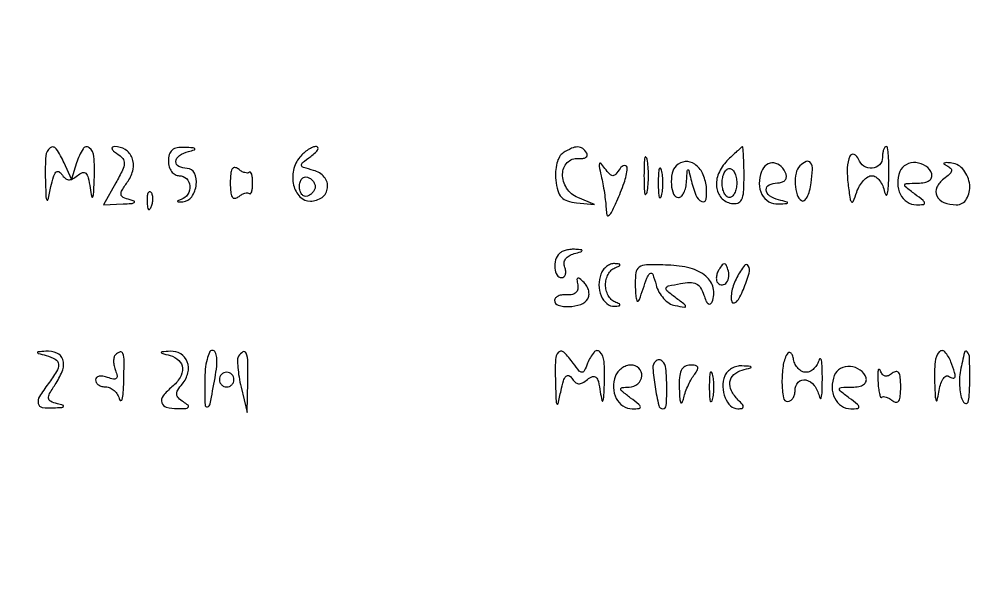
# Model space of a CAD drawing. Extents: x 0 to 905, y 0 to 640.
# Drawn here: x 678.5 to 809.5, y 242.8 to 319.5 of the extents above; entities that cross this region are included whole.
import ezdxf

# ---------------------------------------------------------------- set-up
doc = ezdxf.new("R2010")
doc.units = 0

msp = doc.modelspace()

# ---------------------------------------------------------------- linework, layer by layer
for points in [[(882.5, 352.5), (882.5, 87.5), (699.76385, 87.24732), (517.027699, 86.99464), (516.76385, 54.74732), (516.5, 22.5), (269.5, 22.5), (22.5, 22.5), (22.243959, 319, -0.00015), (22.179942, 432.778506, -0.000249), (22.20269, 528.770651, -0.000007), (22.267864, 615.689779, -0.090785), (22.463017, 616.751154, -0.310816), (23.53922, 617.495646, -0.00004), (108.995441, 617.701159, -0.000616), (229.087382, 617.832255, -0.000111), (452.719058, 617.751154), (882.5, 617.5)], [(682.118315, 297.75, 0.00165), (682.201728, 295.071416, 0.130322), (682.322938, 294.67053, 0.668256), (682.479753, 294.69587, 0.004525), (682.889518, 296.5, -0.018906), (683.231557, 297.827915, -0.106117), (683.582027, 298.467396, -0.330605), (683.956814, 298.550978, -0.148475), (684.360231, 298.201442, 0.06532), (684.821258, 297.645678, 0.16678), (685.293347, 297.436365, 0.147975), (685.833788, 297.549865, 0.048012), (686.516591, 298.013769, -0.079971), (687.198732, 298.416313, -0.293431), (687.667858, 298.322525, -0.144246), (688.006979, 297.724873, -0.020116), (688.277731, 296.312328, 0.013203), (688.490359, 295.113639, 0.744817), (688.638519, 295.100495, 0.08264), (688.762404, 295.670474, 0.003469), (688.850168, 297.75, 0.029738), (688.7807, 300.617832, 0.202343), (688.136983, 301.84538, 0.460137), (687.291426, 301.696774, 0.056706), (686.419647, 299.75), (685.704519, 297.5), (684.699445, 299.75, 0.045781), (683.61327, 301.684536, 0.430747), (682.76949, 301.815721, 0.21428), (682.176475, 300.70233, 0.023769)], [(692, 301.003736, -0.075686), (692.733778, 300.35618, -0.189127), (692.956681, 299.689835, -0.10166), (692.717275, 298.766313, -0.014362), (691.79651, 297.019049), (690.093021, 294), (692.79651, 294.116001, 0.010332), (693.905333, 294.186557, 0.115522), (694.323136, 294.322343, 0.603961), (694.313072, 294.489558, 0.042172), (693.74529, 294.690233, -0.041614), (692.802311, 295.022335, -0.266259), (692.515748, 295.41656, -0.165598), (692.647228, 296.004224, -0.015673), (693.466813, 297.256081, 0.104695), (694.157508, 298.878934, 0.142123), (694.017362, 300.456559, 0.161851), (693.089392, 301.576629, 0.143876), (691.627555, 301.984687, 0.146341), (691.336091, 301.893184, 0.347797), (691.271844, 301.690216, 0.127659), (691.493372, 301.37781, 0.032028)], [(699, 300, 0.072314), (699.111864, 299.230589, 0.08892), (699.4375, 298.583333, 0.10214), (699.924246, 298.153209, 0.130775), (700.5, 298, -0.196561), (701.497133, 297.592251, -0.181508), (701.965313, 296.585635, -0.164609), (701.673325, 295.442388, -0.169232), (700.75, 294.727033, 0.017953), (700.306587, 294.560245, 0.498226), (700.280063, 294.456657, 0.234806), (700.430811, 294.38647, 0.011345), (701, 294.413924, 0.228312), (702.209822, 295.106323, 0.120198), (702.838472, 296.762366, 0.140972), (702.587639, 298.351624, 0.291391), (701.569551, 299, -0.113644), (700.434965, 299.261253, -0.308267), (700.044997, 299.942169, -0.228473), (700.516713, 300.752507, -0.084898), (701.75, 301.310674, 0.01159), (702.5883, 301.550633, 0.541772), (702.62878, 301.693656, 0.197309), (702.392295, 301.812001, 0.005718), (701.25, 301.883999, 0.052892), (700.202334, 301.827186, 0.135122), (699.51675, 301.514025, 0.149531), (699.129471, 300.918817, 0.070109)], [(717.045681, 300.555042, 0.121013), (716.17274, 298.756511, 0.111609), (716.195939, 296.700207, 0.133285), (717.062929, 295.107845, 0.204585), (718.486305, 294.5, 0.159106), (720.090575, 295.023756, 0.211295), (720.848475, 296.337687, 0.205622), (720.394381, 297.811633, 0.15384), (718.939113, 298.726173, -0.011845), (717.55068, 299.124622, -0.272794), (717.284651, 299.418908, -0.280108), (717.416873, 299.788187, -0.012344), (718.543269, 300.655298, 0.025747), (719.180435, 301.173564, 0.079227), (719.52813, 301.604994, 0.257619), (719.53233, 301.868505, 0.277421), (719.313574, 302, 0.101316), (718.818979, 301.89874, 0.040871), (718.206548, 301.575544, 0.038293), (717.583491, 301.107933, 0.039445)], [(753.169924, 301.126181, 0.128667), (752.672107, 300.591664, 0.058144), (752.31632, 299.695115, 0.050883), (752.136913, 298.583014, 0.043008), (752.169924, 297.391493, 0.040983), (752.455823, 295.948393, 0.114844), (752.952347, 295.052729, 0.128359), (753.755434, 294.525883, 0.057452), (755, 294.259963), (757.5, 294.019926), (755.179637, 295.003767, -0.150449), (753.657721, 296.28484, -0.146961), (753.102109, 298.212531, -0.190198), (753.746482, 299.793084, -0.225315), (755.239722, 300.362905, 0.047547), (755.868255, 300.373175, 0.113184), (756.306667, 300.526665, 0.205085), (756.488076, 300.789535, 0.190524), (756.430221, 301.112905, 0.098783), (755.862683, 301.721502, 0.156073), (755.189569, 301.939883, 0.108451), (754.330552, 301.755006, 0.034254)], [(775.660965, 300.022149, 0.094325), (774.504767, 298.302448, 0.127278), (774.224646, 296.456768, 0.157437), (774.877254, 294.975081, 0.164806), (776.261484, 294.188159, 0.123758), (777.12798, 294.236744, 0.211376), (777.663847, 294.70569, 0.093887), (777.934517, 295.774379, 0.015209), (778, 297.926676, 0.005757), (777.982061, 299.484502, 0.009794), (777.926563, 300.786003, 0.00392), (777.85071, 301.867175, 0.460533), (777.75, 301.940567, 0.124316), (777.592082, 301.8582, 0.003681), (777.033221, 301.352515, 0.007143), (776.383777, 300.738783, 0.004843)], [(797, 300.5, -0.195244), (796.595209, 299.502885, -0.18286), (795.596151, 299.035229, -0.164), (794.451864, 299.326229, -0.16488), (793.720238, 300.25, 0.201428), (793.11368, 300.913545, 0.423583), (792.526529, 300.68673, 0.09278), (792.173237, 299.075008, 0.038843), (792.277822, 296.846138, 0.004062), (792.551655, 294.794065, 0.172805), (792.753471, 294.409247, 0.526784), (792.990935, 294.46338, 0.011983), (793.464982, 295.75, -0.048866), (793.856278, 296.610689, -0.055634), (794.393514, 297.339063, -0.063791), (794.987884, 297.836376, -0.143298), (795.54708, 298, -0.152923), (796.081756, 297.832556, -0.076032), (796.602266, 297.339063, -0.064266), (797.030961, 296.61059, -0.053369), (797.294267, 295.75, 0.123027), (797.468854, 295.374391, 0.607695), (797.640337, 295.409375, 0.051558), (797.785246, 296.231796, 0.009838), (797.863818, 297.75, 0.011033), (797.880059, 299.379514, 0.018326), (797.813122, 300.751562, 0.012739), (797.69286, 301.831793, 0.374819), (797.5, 302, 0.254951), (797.307869, 301.895221, 0.06271), (797.146875, 301.559375, 0.048861), (797.036383, 301.074626, 0.031626)], [(764.272364, 298, 0.008087), (764.298431, 296.38851, 0.039503), (764.399666, 295.482812, 0.611425), (764.546986, 295.439977, 0.142433), (764.705733, 295.75, 0.029693), (764.840649, 296.774707, 0.017887), (764.884498, 298, 0.017887), (764.840649, 299.225293, 0.029693), (764.705733, 300.25, 0.142433), (764.546986, 300.560023, 0.611425), (764.399666, 300.517188, 0.039503), (764.298431, 299.61149, 0.008087)], [(707.5, 297, 0.022376), (707.555709, 295.755755, 0.107114), (707.766407, 295.081562, 0.286077), (708.119855, 294.88975, 0.159499), (708.592009, 295.076361, -0.041874), (709.042629, 295.390654, -0.058254), (709.493579, 295.586088, -0.073497), (709.877925, 295.642543, -0.198682), (710.127724, 295.538943, 0.41618), (710.294951, 295.539504, 0.121556), (710.44109, 295.7851, 0.051781), (710.540585, 296.298655, 0.021978), (710.571429, 297, 0.021978), (710.540585, 297.701345, 0.051781), (710.44109, 298.2149, 0.121556), (710.294951, 298.460496, 0.41618), (710.127724, 298.461057, -0.198682), (709.877925, 298.357457, -0.073497), (709.493579, 298.413912, -0.058254), (709.042629, 298.609346, -0.041874), (708.592009, 298.923639, 0.159499), (708.119855, 299.11025, 0.286077), (707.766407, 298.918438, 0.107114), (707.555709, 298.244245, 0.022376)], [(758.399599, 298, -0.011443), (758.626052, 296.896808, -0.008053), (758.832214, 295.646875, -0.008132), (758.990824, 294.443951, -0.01686), (759.067564, 293.5, 0.037957), (759.176863, 292.617893, 0.536431), (759.422729, 292.517716, 0.128893), (759.794841, 292.944903, 0.007708), (760.536115, 294.5, 0.025059), (761.542274, 297.024301, 0.05752), (761.976741, 299.020861, 0.470122), (761.621245, 299.380528, 0.229455), (760.984687, 299, -0.027361), (760.387539, 298.190572, -0.223745), (759.98299, 298, -0.214113), (759.566934, 298.186726, -0.025032), (758.913253, 299, 0.018893), (758.358949, 299.707236, 0.534847), (758.164702, 299.684993, 0.169879), (758.114619, 299.324291, 0.006691)], [(766.232003, 297, 0.011065), (766.259713, 295.748017, 0.052887), (766.366341, 295.042188, 0.542911), (766.521012, 294.99086, 0.161593), (766.689326, 295.25, 0.039571), (766.831531, 296.047266, 0.024357), (766.877971, 297, 0.024357), (766.831531, 297.952734, 0.039571), (766.689326, 298.75, 0.161593), (766.521012, 299.00914, 0.542911), (766.366341, 298.957812, 0.052887), (766.259713, 298.251983, 0.011065)], [(768.701236, 299.367903, 0.145055), (768.133819, 298.322546, 0.069484), (768.025314, 296.784945, 0.078967), (768.331919, 295.450852, 0.305858), (769, 295, 0.203393), (769.391231, 295.166015, 0.077085), (769.740325, 295.660937, 0.060062), (769.998138, 296.38869, 0.042269), (770.116001, 297.25, -0.00207), (770.195734, 298.681239, -0.286058), (770.290819, 298.81527, -0.458721), (770.402872, 298.759245, -0.002738), (770.713066, 297.5, 0.034933), (771.39681, 295.334867, 0.189704), (772.220693, 294.451689, 0.508177), (772.804153, 294.766783, 0.061115), (772.826947, 296.491449, 0.085431), (772.301387, 298.3239, 0.128753), (771.229412, 299.581574, 0.174603), (769.922087, 299.933728, 0.177531)], [(777, 297, -0.048028), (776.926307, 296.234582, -0.068025), (776.70625, 295.5875, -0.088204), (776.381882, 295.151477, -0.191087), (776, 295, -0.191087), (775.618118, 295.151477, -0.088204), (775.29375, 295.5875, -0.068025), (775.073693, 296.234582, -0.048028), (775, 297, -0.048028), (775.073693, 297.765418, -0.068025), (775.29375, 298.4125, -0.088204), (775.618118, 298.848523, -0.191087), (776, 299, -0.191087), (776.381882, 298.848523, -0.088204), (776.70625, 298.4125, -0.068025), (776.926307, 297.765418, -0.048028)], [(780.393537, 298.583158, 0.092459), (780.088024, 296.923214, 0.11995), (780.456282, 295.42578, 0.141099), (781.406143, 294.426894, 0.149916), (782.718615, 294.116001, 0.002269), (783.892099, 294.197767, 0.376975), (783.975405, 294.282707, 0.354061), (783.903211, 294.382583, 0.00218), (782.75, 294.689326, -0.084752), (781.513908, 295.24833, -0.230186), (781.045159, 296.058551, -0.307969), (781.440134, 296.739676, -0.112419), (782.583333, 297, 0.077096), (783.158616, 297.089234, 0.119977), (783.585286, 297.348828, 0.144529), (783.795817, 297.735738, 0.134046), (783.770833, 298.1875, 0.118283), (783.102767, 299.259689, 0.166895), (782.096012, 299.742736, 0.186698), (781.088512, 299.482766, 0.146718)], [(785.666667, 299.333333, 0.148017), (785.14064, 298.350684, 0.061082), (785.025503, 296.83035, 0.061743), (785.276707, 295.364791, 0.183038), (785.887998, 294.569221, 0.321283), (786.260557, 294.594653, 0.09605), (786.644047, 295.059874, 0.057806), (786.982982, 295.902587, 0.030306), (787.214805, 297.010204, 0.026763), (787.385403, 298.854967, 0.157924), (787.125616, 299.777266, 0.367485), (786.547008, 299.942799, 0.090171)], [(799.389987, 298.573907, 0.09313), (799.091536, 296.940123, 0.114393), (799.448427, 295.435146, 0.132019), (800.373112, 294.38754, 0.147333), (801.659745, 294, 0.021472), (802.610229, 294.040836, 0.432474), (802.771355, 294.244818, 0.188586), (802.578727, 294.580776, 0.007459), (801.44113, 295.468197, -0.006227), (800.177074, 296.449266, -0.296799), (800.079792, 296.74156, -0.329483), (800.308363, 296.925826, -0.007074), (801.833333, 296.968197, 0.044454), (802.763102, 297.063813, 0.099833), (803.416166, 297.332514, 0.157137), (803.741191, 297.742997, 0.171507), (803.750467, 298.25, 0.163482), (802.948501, 299.31482, 0.132528), (801.59211, 299.791068, 0.138997), (800.228261, 299.511649, 0.183542)], [(805.803003, 299.381365, -0.076426), (806.342641, 299.032801, -0.271733), (806.46487, 298.656523, -0.156286), (806.200143, 298.201193, -0.025689), (805.400228, 297.550703, 0.123817), (804.445126, 296.400624, 0.228599), (804.448469, 295.212067, 0.190305), (805.426573, 294.314661, 0.091828), (807.125439, 294, 0.264155), (808.543737, 294.805506, 0.163076), (808.963258, 296.731524, 0.135926), (808.147873, 298.778723, 0.203149), (806.5, 299.723815, 0.01578), (805.787557, 299.786905, 0.129071), (805.470257, 299.722599, 0.55866), (805.457201, 299.585836, 0.056584)], [(719.15, 296.5, -0.102038), (719.069583, 296.110048, -0.070382), (718.834219, 295.723802, -0.066918), (718.485911, 295.399741, -0.073624), (718.075, 295.191667, -0.159683), (717.666526, 295.189601, -0.143818), (717.315781, 295.428177, -0.107546), (717.079656, 295.888977, -0.064908), (717, 296.5, -0.064908), (717.079656, 297.111023, -0.107546), (717.315781, 297.571823, -0.143818), (717.666526, 297.810399, -0.159683), (718.075, 297.808333, -0.073624), (718.485911, 297.600259, -0.066918), (718.834219, 297.276198, -0.070382), (719.069583, 296.889952, -0.102038)], [(696.078947, 294.416667, 0.018894), (696.137993, 293.670344, 0.168741), (696.279315, 293.37858, 0.470617), (696.461564, 293.395823, 0.054073), (696.683114, 293.8125, 0.051402), (696.839148, 294.359369, 0.05415), (696.876576, 294.916927, 0.060344), (696.797407, 295.402231, 0.126455), (696.604167, 295.729167, 0.296942), (696.385309, 295.77538, 0.208169), (696.200665, 295.592839, 0.077125), (696.089945, 295.112848, 0.028489)], [(752.666667, 287.333333, 0.126436), (752.137593, 286.438291, 0.093436), (752.026872, 285.288414, 0.115676), (752.337588, 284.352889, 0.260622), (752.968615, 284, 0.17227), (753.292222, 284.114906, 0.14989), (753.493475, 284.414932, 0.105556), (753.531464, 284.871844, 0.059828), (753.39519, 285.412535, -0.116513), (753.314397, 286.00992, -0.125584), (753.514317, 286.562033, -0.108829), (753.986054, 287.007459, -0.071847), (754.676575, 287.296534, 0.0062), (755.605501, 287.549046, 0.230191), (755.764281, 287.691232, 0.496314), (755.693986, 287.810272, 0.010716), (754.916667, 287.883999, 0.040297), (754.261577, 287.879139, 0.038032), (753.602604, 287.770091, 0.0404), (753.034112, 287.581208, 0.096261)], [(758.361626, 284.5, 0.095527), (758.09356, 282.99205, 0.096072), (758.40638, 281.495799, 0.116082), (759.18339, 280.427388, 0.19554), (760.218615, 280.078947, 0.011982), (760.873211, 280.135049, 0.36718), (760.97782, 280.245655, 0.30932), (760.89123, 280.388093, 0.01027), (760.25, 280.662281, -0.109745), (759.77178, 280.990955, -0.064843), (759.367188, 281.557045, -0.060083), (759.093179, 282.261398, -0.062829), (759, 283, -0.062829), (759.093179, 283.738602, -0.060083), (759.367188, 284.442955, -0.064843), (759.77178, 285.009045, -0.109745), (760.25, 285.337719, 0.01027), (760.89123, 285.611907, 0.30932), (760.97782, 285.754345, 0.36718), (760.873211, 285.864951, 0.011982), (760.218615, 285.921053, 0.107569), (759.685734, 285.838999, 0.071645), (759.144554, 285.536184, 0.067116), (758.677538, 285.067466, 0.070903)], [(763.078947, 282.675797, 0.014768), (763.140792, 281.539807, 0.062297), (763.281661, 280.873515, 0.433616), (763.465187, 280.79162, 0.215836), (763.658175, 281, -0.004294), (764.659291, 283.917934, -0.12791), (765.092025, 284.559323, -0.525583), (765.46761, 284.465426, -0.025206), (765.931493, 283.005251, 0.063495), (766.328398, 282.023026, 0.058279), (766.968446, 281.140132, 0.061996), (767.74495, 280.481744, 0.101551), (768.543845, 280.165406, 0.004829), (769.854888, 279.947152, 0.447577), (769.988728, 280.056801, 0.243509), (769.889419, 280.270529, 0.002737), (768.590805, 281.263146, -0.01219), (767.412928, 282.199273, -0.311958), (767.309362, 282.573337, -0.258128), (767.623032, 282.854548, -0.009195), (769.264263, 283.199687, -0.040829), (770.569115, 283.340198, -0.122294), (771.438596, 283.147844, -0.141561), (772.04234, 282.593961, -0.062395), (772.49076, 281.596696, 0.031445), (772.780672, 280.828353, 0.120142), (773.093364, 280.427784, 0.3103), (773.383405, 280.408296, 0.161755), (773.632155, 280.694561, 0.15986), (773.779414, 282.587832, 0.16107), (772.775371, 284.193541, 0.110976), (770.620267, 285.29244, 0.055509), (767.574775, 285.720338, 0.010737), (764.619801, 285.741644, 0.146278), (763.604255, 285.422195, 0.224454), (763.145486, 284.646251, 0.029313)], [(774.582949, 285.134215, 0.052326), (774.327923, 284.604943, 0.061761), (774.20609, 284.06291, 0.07231), (774.228156, 283.59012, 0.149701), (774.399864, 283.266802, 0.208213), (775.031223, 283.018401, 0.228122), (775.610436, 283.323111, 0.143258), (775.913564, 284.144952, 0.097944), (775.787251, 285.138246, 0.033951), (775.536207, 285.749629, 0.286646), (775.294341, 285.899578, 0.233206), (775.012891, 285.759582, 0.024362)], [(777.016167, 284.030208, 0.035561), (776.610578, 283.122725, 0.035589), (776.337805, 282.167164, 0.037899), (776.223652, 281.301782, 0.103484), (776.315949, 280.694561, 0.334306), (776.590761, 280.51901, 0.18699), (776.967677, 280.699455, 0.068333), (777.436813, 281.359189, 0.025919), (777.908781, 282.388688, 0.021778), (778.689848, 284.636134, 0.199843), (778.585238, 285.642638, 0.551557), (778.047522, 285.677461, 0.034012)], [(755.178571, 283, -0.099705), (755.186034, 282.395233, -0.157063), (754.940133, 281.94296, -0.139116), (754.448533, 281.684044, -0.072), (753.75, 281.638889, 0.04877), (753.080173, 281.626653, 0.072417), (752.514063, 281.475868, 0.097087), (752.134718, 281.217201, 0.19719), (752, 280.888889, 0.331802), (752.509234, 280.205994, 0.083397), (753.975251, 280.024905, 0.071587), (755.608315, 280.332944, 0.173679), (756.553851, 281.087132, 0.116573), (756.72134, 281.590062, 0.078485), (756.680482, 282.196512, 0.071995), (756.44372, 282.811202, 0.0709), (756.041439, 283.337132, 0.017524), (755.441485, 283.886293, 0.276396), (755.179185, 283.93047, 0.342431), (755.056832, 283.725653, 0.022442)], [(682.25, 273.310674, -0.068084), (683.475144, 272.804825, -0.24752), (683.906765, 272.113285, -0.155728), (683.665443, 271.111012, -0.025583), (682.531803, 269.44113, 0.023322), (681.310155, 267.658993, 0.194139), (681.147039, 266.71319, 0.311171), (681.69965, 266.19348, 0.050766), (683.25, 266.116001, 0.006263), (684.363508, 266.187404, 0.190182), (684.610348, 266.307385, 0.5475), (684.571845, 266.452496, 0.013289), (683.772191, 266.685052, -0.045986), (682.835005, 267.025395, -0.274856), (682.555888, 267.438608, -0.147998), (682.709043, 268.074781, -0.012482), (683.608386, 269.525075, 0.061779), (684.500522, 271.341058, 0.163336), (684.513992, 272.770375, 0.221474), (683.700119, 273.643481, 0.113756), (682.190983, 273.883999, 0.003272), (681.133405, 273.804491, 0.420376), (681.057158, 273.712731, 0.309854), (681.148739, 273.604777, 0.002679)], [(699.25, 273.310674, -0.127712), (700.440815, 272.645113, -0.18951), (700.935952, 271.572601, -0.154245), (700.606186, 270.271076, -0.081139), (699.5, 269, 0.051025), (698.297801, 267.77526, 0.234232), (698.092512, 266.830575, 0.275093), (698.716919, 266.203279, 0.064491), (700.25, 266.015313, 0.012818), (701.383185, 266.052086, 0.200169), (701.72484, 266.218471, 0.424293), (701.704156, 266.476299, 0.031018), (701.064302, 266.939097, -0.050784), (700.375141, 267.480225, -0.189171), (700.149567, 267.972414, -0.156345), (700.299489, 268.549057, -0.032057), (700.926178, 269.41105, 0.114128), (701.682894, 270.917679, 0.14872), (701.595293, 272.450255, 0.169976), (700.7001, 273.53687, 0.153688), (699.281385, 273.883999, 0.002269), (698.107901, 273.802233, 0.376975), (698.024595, 273.717293, 0.354061), (698.096789, 273.617417, 0.00218)], [(704, 269.833333, 0.004771), (704.031902, 266.489819, 0.494992), (704.3545, 266.253397, 0.279437), (704.738175, 266.674434, 0.003792), (705.412653, 270.25, 0.019656), (705.636584, 271.84418, 0.049514), (705.638107, 273.015285, 0.083876), (705.43928, 273.747915, 0.29255), (705.045313, 274, 0.295413), (704.640685, 273.738077, 0.044033), (704.307061, 272.776042, 0.037791), (704.075674, 271.430145, 0.023682)], [(752.118315, 269.75, 0.00165), (752.201728, 267.071416, 0.130322), (752.322938, 266.67053, 0.668256), (752.479753, 266.69587, 0.004525), (752.889518, 268.5, -0.018906), (753.231557, 269.827915, -0.106117), (753.582027, 270.467396, -0.330605), (753.956814, 270.550978, -0.148475), (754.360231, 270.201442, 0.06532), (754.821258, 269.645678, 0.16678), (755.293347, 269.436365, 0.147975), (755.833788, 269.549865, 0.048012), (756.516591, 270.013769, -0.079971), (757.198732, 270.416313, -0.293431), (757.667858, 270.322525, -0.144246), (758.006979, 269.724873, -0.020116), (758.277731, 268.312328, 0.013203), (758.490359, 267.113639, 0.744817), (758.638519, 267.100495, 0.08264), (758.762404, 267.670474, 0.003469), (758.850168, 269.75, 0.029127), (758.786946, 272.498541, 0.167972), (758.210422, 273.810367, 0.459814), (757.412136, 273.77995, 0.075371), (756.535569, 272.25, -0.018157), (756.083275, 271.198261, -0.289816), (755.769958, 271, -0.225928), (755.398405, 271.176919, -0.011806), (754.568337, 272.25, 0.038621), (753.272561, 273.751488, 0.41606), (752.546877, 273.746447, 0.188642), (752.120813, 272.745419, 0.014334)], [(804.149832, 269.75, 0.003893), (804.236478, 267.737421, 0.078909), (804.362449, 267.14145, 0.745336), (804.512997, 267.152917, 0.015937), (804.71789, 268.266955, -0.034596), (804.945086, 269.286873, -0.066078), (805.287021, 270.051925, -0.111529), (805.680291, 270.453931, -0.289671), (806.068058, 270.457938, 0.076223), (806.687429, 270.195032, 0.439333), (806.952218, 270.367994, 0.121544), (806.904072, 270.986985, 0.011721), (806.393011, 272.418213, 0.087347), (805.558564, 273.808199, 0.460925), (804.780599, 273.802038, 0.154661), (804.217159, 272.439778, 0.030142)], [(807.707165, 271.25, 0.036077), (807.570633, 270.087013, 0.031914), (807.593893, 268.867188, 0.033304), (807.759286, 267.768807, 0.078668), (808.06018, 267, 0.204184), (808.433059, 266.723589, 0.389731), (808.733877, 266.891135, 0.06714), (808.914218, 267.853233, 0.011016), (808.969591, 269.75, 0.006844), (808.948338, 273.00338, 0.171499), (808.638472, 273.826824, 0.613803), (808.248585, 273.735606, 0.012743)], [(691.735568, 273.402234, 0.143443), (691.548989, 273.061074, 0.054732), (691.491029, 272.517158, 0.048409), (691.555342, 271.875757, 0.042457), (691.74251, 271.228626, -0.040877), (691.957317, 270.494612, -0.270267), (691.840059, 270.14653, -0.241459), (691.462748, 270.052556, -0.034177), (690.673609, 270.295006, 0.049572), (690.032435, 270.470624, 0.090467), (689.491623, 270.464046, 0.140133), (689.137094, 270.283486, 0.208256), (689, 269.968615, 0.145668), (689.109946, 269.599237, 0.099262), (689.419086, 269.284531, 0.083296), (689.881293, 269.07242, 0.066103), (690.426676, 269, -0.112012), (691.006208, 268.868522, -0.075733), (691.568604, 268.485937, -0.07028), (692.028982, 267.918867, -0.071619), (692.310674, 267.25, 0.352052), (692.491151, 267.116137, 0.33877), (692.667734, 267.2625, 0.038999), (692.809845, 268.219137, 0.010557), (692.883999, 269.75, 0.006038), (692.926656, 272.553986, 0.077101), (692.769146, 273.590831, 0.414981), (692.379154, 273.793584, 0.120103)], [(708.639239, 273.225293, 0.139413), (708.498317, 272.728751, 0.019753), (708.541206, 271.657289, 0.021237), (708.699897, 270.362734, 0.016643), (708.97786, 268.975293), (709.795277, 265.5), (709.897639, 269.75, 0.010537), (709.905667, 272.419171, 0.082523), (709.680819, 273.63588, 0.460516), (709.244212, 273.800347, 0.1293)], [(765.839024, 272.505691, 0.219705), (765.495397, 271.572615, 0.01913), (765.800498, 268.997563, 0.017185), (766.290647, 266.45657, 0.349736), (766.863499, 265.999927, 0.39708), (767.331049, 266.440638, 0.016119), (767.39882, 268.975378, 0.019419), (767.286039, 271.517428, 0.177383), (766.827688, 272.505646, 0.099029), (766.601286, 272.656574, 0.097942), (766.333347, 272.70958, 0.097947), (766.065412, 272.656598, 0.099048)], [(783.904936, 273.5, 0.089506), (783.355104, 271.856688, 0.040194), (783.208995, 269.576756, 0.037258), (783.396247, 267.520859, 0.366583), (784.011202, 267, 0.149771), (784.38829, 267.115545, 0.098648), (784.70954, 267.440625, 0.081882), (784.926186, 267.926517, 0.064092), (785, 268.5, -0.189832), (785.448196, 269.637964, -0.267159), (786.467312, 269.951285, -0.173806), (787.636768, 269.204951, -0.117617), (788.294267, 267.75, 0.144746), (788.455351, 267.438898, 0.605362), (788.606262, 267.482812, 0.040347), (788.713896, 268.388697, 0.008282), (788.747817, 270, 0.008928), (788.726077, 271.625731, 0.031614), (788.627731, 272.664062, 0.285455), (788.474478, 272.84101, 0.427546), (788.310674, 272.75, -0.068007), (788.034596, 272.081061, -0.068913), (787.590143, 271.514063, -0.075394), (787.051523, 271.131277, -0.117373), (786.5, 271, -0.119883), (785.956866, 271.132123, -0.080825), (785.442327, 271.514063, -0.073503), (785.03386, 272.081161, -0.070575), (784.799863, 272.75, 0.039073), (784.629395, 273.357116, 0.131103), (784.393929, 273.692187, 0.293753), (784.141992, 273.724123, 0.157287)], [(760.361626, 270.5, 0.096612), (760.081803, 268.906034, 0.113817), (760.453434, 267.422836, 0.129484), (761.38302, 266.383469, 0.146934), (762.659745, 266, 0.021472), (763.610229, 266.040836, 0.432474), (763.771355, 266.244818, 0.188586), (763.578727, 266.580776, 0.007459), (762.44113, 267.468197, -0.007128), (761.279323, 268.373266, -0.194392), (761.09312, 268.705582, -0.423232), (761.257574, 268.911459, -0.019471), (762.25, 268.968197, 0.175933), (763.428215, 269.420408, 0.19856), (763.967853, 270.498724, 0.221256), (763.566402, 271.55401, 0.195378), (762.468615, 272, 0.088478), (761.840167, 271.887915, 0.06652), (761.217991, 271.559375, 0.065663), (760.696157, 271.073415, 0.081035)], [(769.116001, 268.75, 0.008114), (769.188546, 267.353607, 0.096378), (769.327335, 266.832501, 0.643932), (769.503263, 266.83705, 0.039952), (769.72361, 267.5, -0.027989), (769.985953, 268.357218, -0.020275), (770.368915, 269.279688, -0.020582), (770.805673, 270.128547, -0.041419), (771.230053, 270.75, 0.043736), (771.630842, 271.342777, 0.244599), (771.640982, 271.713764, 0.241372), (771.342306, 271.938311, 0.042769), (770.622445, 272, 0.131504), (769.880945, 271.801548, 0.154651), (769.39204, 271.267087, 0.091239), (769.142654, 270.298764, 0.026449)], [(775.361626, 270.5, 0.095643), (775.097383, 269.011574, 0.091968), (775.399414, 267.509462, 0.108737), (776.154118, 266.402679, 0.191207), (777.168615, 266, 0.049199), (777.729431, 266.055317, 0.350368), (777.893462, 266.25, 0.186266), (777.776374, 266.578738, 0.018733), (777.2, 267.2, -0.079083), (776.276832, 268.472658, -0.151834), (776.067583, 269.703777, -0.180162), (776.595416, 270.694537, -0.117835), (777.75, 271.310674, 0.00218), (778.903211, 271.617417, 0.354061), (778.975405, 271.717293, 0.376975), (778.892099, 271.802233, 0.002269), (777.718615, 271.883999, 0.079602), (776.994631, 271.815859, 0.069672), (776.291429, 271.5253, 0.071906), (775.715235, 271.064562, 0.09688)], [(790.389987, 270.573907, 0.09313), (790.091536, 268.940123, 0.114393), (790.448427, 267.435146, 0.132019), (791.373112, 266.38754, 0.147333), (792.659745, 266, 0.021472), (793.610229, 266.040836, 0.432474), (793.771355, 266.244818, 0.188586), (793.578727, 266.580776, 0.007459), (792.44113, 267.468197, -0.006227), (791.177074, 268.449266, -0.296799), (791.079792, 268.74156, -0.329483), (791.308363, 268.925826, -0.007074), (792.833333, 268.968197, 0.044454), (793.763102, 269.063813, 0.099833), (794.416166, 269.332514, 0.157137), (794.741191, 269.742997, 0.171507), (794.750467, 270.25, 0.163482), (793.948501, 271.31482, 0.132528), (792.59211, 271.791068, 0.138997), (791.228261, 271.511649, 0.183542)], [(796.376507, 269.834102, 0.015053), (796.452672, 268.839025, 0.031162), (796.583571, 268.070933, 0.049084), (796.742593, 267.605443, 0.523146), (796.907991, 267.575426, -0.210765), (797.143022, 267.666317, -0.068794), (797.516912, 267.596805, -0.054567), (797.95999, 267.393484, -0.038389), (798.407991, 267.076361, 0.159499), (798.880145, 266.88975, 0.286077), (799.233593, 267.081562, 0.107114), (799.444291, 267.755755, 0.022376), (799.5, 269, 0.020595), (799.446417, 270.300336, 0.117863), (799.23268, 270.951821, 0.309659), (798.865065, 271.11535, 0.12837), (798.347246, 270.873225, -0.064136), (797.816072, 270.536772, -0.16139), (797.366676, 270.484175, -0.176733), (797.001694, 270.709641, -0.079696), (796.723752, 271.208262, 0.180235), (796.563525, 271.39615, 0.492752), (796.427569, 271.337444, 0.060341), (796.357489, 270.788508, 0.013184)], [(706, 270, 0.099038), (706.076342, 269.618362, 0.097945), (706.29375, 269.29375, 0.097945), (706.618362, 269.076342, 0.099038), (707, 269, 0.099038), (707.381638, 269.076342, 0.097945), (707.70625, 269.29375, 0.097945), (707.923658, 269.618362, 0.099038), (708, 270, 0.099038), (707.923658, 270.381638, 0.097945), (707.70625, 270.70625, 0.097945), (707.381638, 270.923658, 0.099038), (707, 271, 0.099038), (706.618362, 270.923658, 0.097945), (706.29375, 270.70625, 0.097945), (706.076342, 270.381638, 0.099038)], [(773.232003, 269, 0.011065), (773.259713, 267.748017, 0.052887), (773.366341, 267.042188, 0.542911), (773.521012, 266.99086, 0.161593), (773.689326, 267.25, 0.039571), (773.831531, 268.047266, 0.024357), (773.877971, 269, 0.024357), (773.831531, 269.952734, 0.039571), (773.689326, 270.75, 0.161593), (773.521012, 271.00914, 0.542911), (773.366341, 270.957812, 0.052887), (773.259713, 270.251983, 0.011065)]]:
    msp.add_lwpolyline(points, format="xyb", close=True)

doc.saveas('drawing.dxf')
